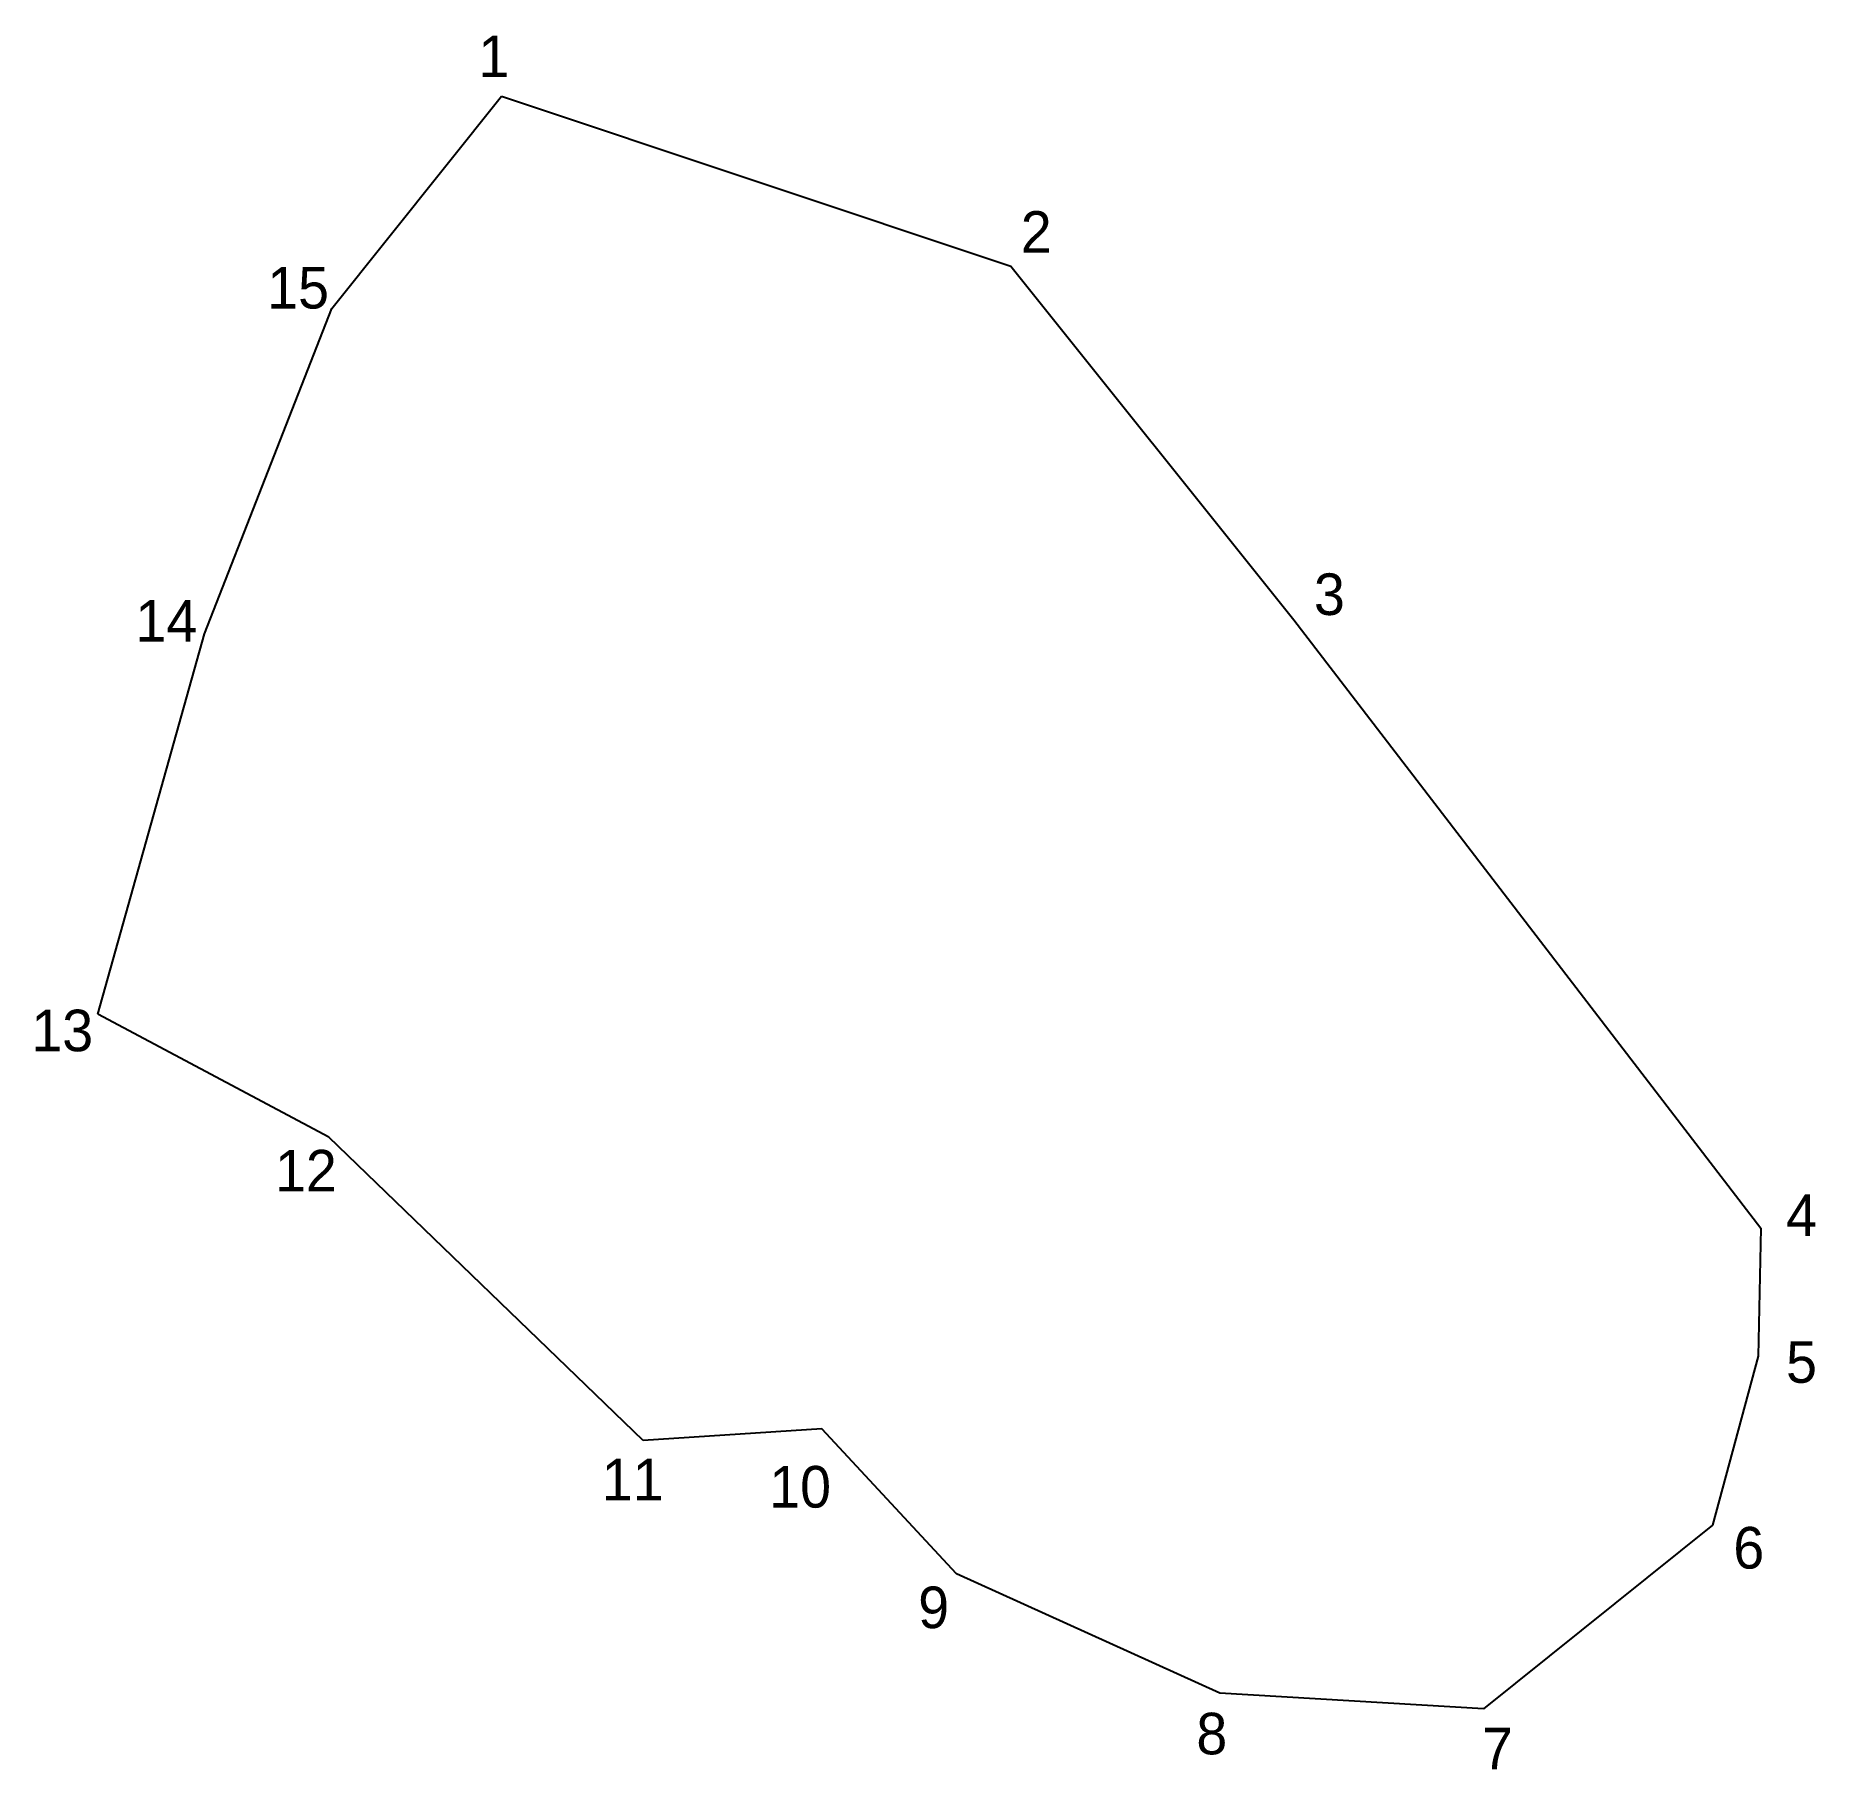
# Model space of a CAD drawing. Extents: x 550384 to 550510, y 1825460 to 1825582.
import ezdxf

# ---------------------------------------------------------------- set-up
doc = ezdxf.new("R2010")
doc.units = 0
doc.layers.add('CanhThua', color=7, linetype='Continuous')
doc.layers.add('SoHieuDinhThua', color=7, linetype='Continuous')

msp = doc.modelspace()

# ---------------------------------------------------------------- linework, layer by layer
at = {"layer": 'CanhThua'}
for p, q in [((550405, 1825563), (550417, 1825578)), ((550417, 1825578), (550453, 1825566)), ((550453, 1825566), (550473, 1825541)), ((550396, 1825540), (550405, 1825563)), ((550388.46, 1825513.14), (550396, 1825540)), ((550473, 1825541), (550506, 1825498)), ((550404.79, 1825504.44), (550388.46, 1825513.14)), ((550427, 1825483), (550404.79, 1825504.44)), ((550506, 1825498), (550505.81, 1825488.97)), ((550505.81, 1825488.97), (550502.59, 1825477.02)), ((550439.63, 1825483.82), (550427, 1825483)), ((550449.15, 1825473.59), (550439.63, 1825483.82)), ((550502.59, 1825477.02), (550486.39, 1825464.03)), ((550467.77, 1825465.14), (550449.15, 1825473.59)), ((550486.39, 1825464.03), (550467.77, 1825465.14))]:
    msp.add_line(p, q, dxfattribs=at)

# ---------------------------------------------------------------- texts
at = {"layer": 'SoHieuDinhThua'}
for s, height, p in [('1', 2.94, (550415.35, 1825579.35)), ('2', 2.94, (550453.69, 1825566.94)), ('15', 2.939, (550400.43, 1825563)), ('3', 2.94, (550474.41, 1825541.34)), ('14', 2.939, (550391.12, 1825539.46)), ('13', 2.939, (550383.76, 1825510.51)), ('12', 2.939, (550400.98, 1825500.6)), ('4', 2.94, (550507.78, 1825497.45)), ('5', 2.94, (550507.78, 1825487.08)), ('11', 2.939, (550424.08, 1825478.77)), ('10', 2.939, (550435.91, 1825478.26)), ('6', 2.94, (550504.05, 1825473.95)), ('9', 2.94, (550446.44, 1825469.74)), ('8', 2.94, (550466.1, 1825460.82)), ('7', 2.94, (550486.29, 1825459.76))]:
    msp.add_text(s, height=height, dxfattribs=at).set_placement(p)

doc.saveas('drawing.dxf')
